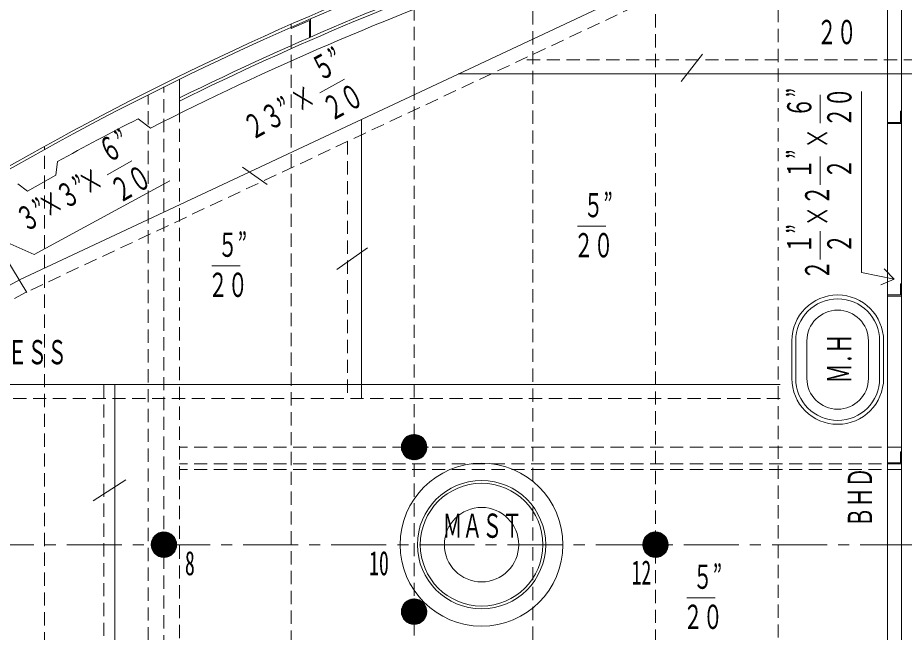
# Model space of a CAD drawing. Units: millimetres, scale not verified. Extents: x -28714 to 28714, y -20310 to 20310.
# Drawn here: x -16330 to -12307, y -674 to 2112 of the extents above; entities that cross this region are included whole.
import ezdxf
from ezdxf.enums import TextEntityAlignment as Align

# ---------------------------------------------------------------- set-up
doc = ezdxf.new("R2010")
doc.units = ezdxf.units.MM
doc.header["$LTSCALE"] = 50
doc.linetypes.add('CHAIN1', pattern=[8, 5, -1, 1, -1])
doc.linetypes.add('DASHED1', pattern=[1.8, 1.2, -0.6])
for name, color, linetype, lineweight in [('0-0_0', 3, 'Continuous', 18), ('0-1', 4, 'CHAIN1', 18), ('0-2_寸法', 2, 'Continuous', 18)]:
    doc.layers.add(name, color=color, linetype=linetype, lineweight=lineweight)
doc.styles.add('ＭＳ ゴシック', font='')
doc.styles.get('ＭＳ ゴシック').set_extended_font_data('MS Gothic')

msp = doc.modelspace()

# ---------------------------------------------------------------- linework, layer by layer
at = {"layer": '0-0_0'}
for p, q in [((-12319.71, -3528.35), (-12319.71, 2960.92)), ((-12383.21, -3423.87), (-12383.21, 2804.43)), ((-13222.77, 1946.22), (-13320, 1823.36)), ((-15595.27, 1677.65), (-15595.27, 1833.38)), ((-15783.02, 1654.17), (-15726.48, 1611.74)), ((-14769.04, 1649.38), (-14769.04, 385.48)), ((-15309.55, 1434.73), (-15197.97, 1355.89)), ((-16554.45, 1303.8), (-16288.58, 866.77)), ((-14742.54, 1068.1), (-14882.37, 970.37)), ((-12817.44, 646.73), (-12817.44, 476.93)), ((-12799.66, 646.73), (-12799.66, 476.93)), ((-12748.86, 646.73), (-12748.86, 476.93)), ((-12469.46, 646.73), (-12469.46, 476.93)), ((-12418.66, 646.73), (-12418.66, 476.93)), ((-12400.88, 646.73), (-12400.88, 476.93)), ((-12869.96, 448.98), (-17177.55, 448.98)), ((-15888.76, 448.98), (-15888.76, -1072.52)), ((-14588.6, 168.25), (-14534.48, 222.38)), ((-14588.09, 173.26), (-14539.49, 221.86)), ((-14587.51, 164.86), (-14531.09, 221.28)), ((-14586.98, 178.86), (-14545.09, 220.75)), ((-14584.91, 185.42), (-14551.64, 218.69)), ((-14583.02, 164.86), (-14531.09, 216.79)), ((-14580.76, 194.06), (-14560.29, 214.53)), ((-14578.53, 164.86), (-14531.09, 212.3)), ((-14574.03, 164.86), (-14531.09, 207.81)), ((-14569.54, 164.86), (-14531.09, 203.32)), ((-14531.09, 221.28), (-14529.9, 222.46)), ((-14531.09, 216.79), (-14525.66, 222.22)), ((-14531.09, 212.3), (-14521.68, 221.7)), ((-14531.09, 207.81), (-14517.94, 220.96)), ((-14531.09, 203.32), (-14514.4, 220.01)), ((-14531.09, 198.83), (-14511.04, 218.88)), ((-14531.09, 194.34), (-14507.85, 217.58)), ((-14531.09, 189.85), (-14504.81, 216.13)), ((-14531.09, 185.36), (-14501.91, 214.54)), ((-14531.09, 180.87), (-14499.15, 212.81)), ((-14531.09, 176.38), (-14496.52, 210.95)), ((-14531.09, 171.89), (-14494.01, 208.96)), ((-14531.09, 167.4), (-14491.64, 206.85)), ((-14529.13, 164.86), (-14489.38, 204.61)), ((-14524.64, 164.86), (-14487.26, 202.25)), ((-14466.36, 164.86), (-14600.68, 164.86)), ((-14588.69, 163.68), (-14587.51, 164.86)), ((-14588.45, 159.43), (-14583.02, 164.86)), ((-14587.93, 155.46), (-14578.53, 164.86)), ((-14587.18, 151.71), (-14574.03, 164.86)), ((-14586.23, 148.17), (-14569.54, 164.86)), ((-14585.1, 144.82), (-14565.05, 164.86)), ((-14583.81, 141.62), (-14560.56, 164.86)), ((-14582.36, 138.58), (-14556.07, 164.86)), ((-14580.77, 135.68), (-14551.58, 164.86)), ((-14579.04, 132.92), (-14547.09, 164.86)), ((-14577.18, 130.29), (-14542.6, 164.86)), ((-14575.19, 127.79), (-14538.11, 164.86)), ((-14573.08, 125.41), (-14533.62, 164.86)), ((-14570.84, 123.16), (-14531.09, 162.91)), ((-14565.05, 164.86), (-14531.09, 198.83)), ((-14560.56, 164.86), (-14531.09, 194.34)), ((-14556.07, 164.86), (-14531.09, 189.85)), ((-14551.58, 164.86), (-14531.09, 185.36)), ((-14547.09, 164.86), (-14531.09, 180.87)), ((-14542.6, 164.86), (-14531.09, 176.38)), ((-14538.11, 164.86), (-14531.09, 171.89)), ((-14533.62, 164.86), (-14531.09, 167.4)), ((-14531.09, 162.91), (-14529.13, 164.86)), ((-14531.09, 158.42), (-14524.64, 164.86)), ((-14531.09, 153.93), (-14520.15, 164.86)), ((-14531.09, 149.44), (-14515.66, 164.86)), ((-14531.09, 144.95), (-14511.17, 164.86)), ((-14531.09, 140.46), (-14506.68, 164.86)), ((-14531.09, 135.97), (-14502.19, 164.86)), ((-14531.09, 131.48), (-14497.7, 164.86)), ((-14531.09, 126.99), (-14493.21, 164.86)), ((-14531.09, 122.5), (-14488.72, 164.86)), ((-14531.09, 118.01), (-14484.23, 164.86)), ((-14531.09, 113.52), (-14479.74, 164.86)), ((-14531.09, 109.03), (-14475.25, 164.86)), ((-14528.31, 107.32), (-14473.54, 162.08)), ((-14520.15, 164.86), (-14485.25, 199.77)), ((-14515.66, 164.86), (-14483.37, 197.15)), ((-14511.17, 164.86), (-14481.63, 194.41)), ((-14506.68, 164.86), (-14480.02, 191.53)), ((-14502.19, 164.86), (-14478.55, 188.51)), ((-14497.7, 164.86), (-14477.23, 185.33)), ((-14493.21, 164.86), (-14476.08, 181.99)), ((-14488.72, 164.86), (-14475.11, 178.48)), ((-14484.23, 164.86), (-14474.33, 174.76)), ((-14479.74, 164.86), (-14473.79, 170.82)), ((-14475.25, 164.86), (-14473.5, 166.61)), ((-14568.48, 121.03), (-14531.09, 158.42)), ((-14565.99, 119.02), (-14531.09, 153.93)), ((-14563.38, 117.15), (-14531.09, 149.44)), ((-14560.63, 115.4), (-14531.09, 144.95)), ((-14557.75, 113.79), (-14531.09, 140.46)), ((-14554.73, 112.32), (-14531.09, 135.97)), ((-14551.56, 111.01), (-14531.09, 131.48)), ((-14548.22, 109.86), (-14531.09, 126.99)), ((-14544.7, 108.88), (-14531.09, 122.5)), ((-14523.37, 107.77), (-14474, 157.14)), ((-14517.85, 108.79), (-14475.02, 151.63)), ((-14511.46, 110.7), (-14476.92, 145.23)), ((-14503.23, 114.43), (-14480.66, 137.01)), ((-14540.99, 108.11), (-14531.09, 118.01)), ((-14537.05, 107.56), (-14531.09, 113.52)), ((-14532.84, 107.28), (-14531.09, 109.03)), ((-15839.59, 16.39), (-15987.88, -78.32)), ((-15723.78, -273.83), (-15669.66, -219.71)), ((-15723.27, -268.83), (-15674.67, -220.23)), ((-15722.69, -277.22), (-15666.27, -220.81)), ((-15722.16, -263.23), (-15680.27, -221.34)), ((-15720.09, -256.67), (-15686.82, -223.4)), ((-15718.2, -277.22), (-15666.27, -225.3)), ((-15715.94, -248.02), (-15695.47, -227.56)), ((-15713.71, -277.22), (-15666.27, -229.79)), ((-15709.22, -277.22), (-15666.27, -234.28)), ((-15704.73, -277.22), (-15666.27, -238.77)), ((-15666.27, -220.81), (-15665.08, -219.62)), ((-15666.27, -225.3), (-15660.84, -219.87)), ((-15666.27, -229.79), (-15656.86, -220.38)), ((-15666.27, -234.28), (-15653.12, -221.13)), ((-15666.27, -238.77), (-15649.58, -222.08)), ((-15666.27, -243.26), (-15646.22, -223.21)), ((-15666.27, -247.75), (-15643.03, -224.51)), ((-15666.27, -252.24), (-15639.99, -225.96)), ((-15666.27, -256.73), (-15637.09, -227.55)), ((-15666.27, -261.22), (-15634.33, -229.28)), ((-15666.27, -265.71), (-15631.7, -231.14)), ((-15666.27, -270.2), (-15629.2, -233.13)), ((-15666.27, -274.69), (-15626.82, -235.24)), ((-15664.31, -277.22), (-15624.57, -237.48)), ((-15659.82, -277.22), (-15622.44, -239.84)), ((-13493.16, -273.83), (-13439.04, -219.71)), ((-13492.65, -268.83), (-13444.05, -220.23)), ((-13492.07, -277.22), (-13435.65, -220.81)), ((-13491.54, -263.23), (-13449.65, -221.34)), ((-13489.47, -256.67), (-13456.2, -223.4)), ((-13487.58, -277.22), (-13435.65, -225.3)), ((-13485.32, -248.02), (-13464.85, -227.56)), ((-13483.09, -277.22), (-13435.65, -229.79)), ((-13478.6, -277.22), (-13435.65, -234.28)), ((-13474.11, -277.22), (-13435.65, -238.77)), ((-13435.65, -220.81), (-13434.46, -219.62)), ((-13435.65, -225.3), (-13430.22, -219.87)), ((-13435.65, -229.79), (-13426.24, -220.38)), ((-13435.65, -234.28), (-13422.5, -221.13)), ((-13435.65, -238.77), (-13418.96, -222.08)), ((-13435.65, -243.26), (-13415.6, -223.21)), ((-13435.65, -247.75), (-13412.41, -224.51)), ((-13435.65, -252.24), (-13409.37, -225.96)), ((-13435.65, -256.73), (-13406.47, -227.55)), ((-13435.65, -261.22), (-13403.71, -229.28)), ((-13435.65, -265.71), (-13401.08, -231.14)), ((-13435.65, -270.2), (-13398.57, -233.13)), ((-13435.65, -274.69), (-13396.2, -235.24)), ((-13433.69, -277.22), (-13393.94, -237.48)), ((-13429.2, -277.22), (-13391.82, -239.84)), ((-15723.87, -278.41), (-15722.69, -277.22)), ((-15723.63, -282.66), (-15718.2, -277.22)), ((-15723.11, -286.63), (-15713.71, -277.22)), ((-15722.36, -290.37), (-15709.22, -277.22)), ((-15721.41, -293.91), (-15704.73, -277.22)), ((-15720.28, -297.27), (-15700.24, -277.22)), ((-15718.99, -300.47), (-15695.75, -277.22)), ((-15717.54, -303.51), (-15691.25, -277.22)), ((-15715.95, -306.41), (-15686.76, -277.22)), ((-15714.22, -309.17), (-15682.27, -277.22)), ((-15712.36, -311.8), (-15677.78, -277.22)), ((-15710.37, -314.3), (-15673.29, -277.22)), ((-15708.26, -316.68), (-15668.8, -277.22)), ((-15706.02, -318.93), (-15666.27, -279.18)), ((-15700.24, -277.22), (-15666.27, -243.26)), ((-15695.75, -277.22), (-15666.27, -247.75)), ((-15691.25, -277.22), (-15666.27, -252.24)), ((-15686.76, -277.22), (-15666.27, -256.73)), ((-15682.27, -277.22), (-15666.27, -261.22)), ((-15677.78, -277.22), (-15666.27, -265.71)), ((-15673.29, -277.22), (-15666.27, -270.2)), ((-15668.8, -277.22), (-15666.27, -274.69)), ((-15666.27, -279.18), (-15664.31, -277.22)), ((-15666.27, -283.67), (-15659.82, -277.22)), ((-15666.27, -288.16), (-15655.33, -277.22)), ((-15666.27, -292.65), (-15650.84, -277.22)), ((-15666.27, -297.14), (-15646.35, -277.22)), ((-15666.27, -301.63), (-15641.86, -277.22)), ((-15666.27, -306.12), (-15637.37, -277.22)), ((-15666.27, -310.61), (-15632.88, -277.22)), ((-15666.27, -315.1), (-15628.39, -277.22)), ((-15666.27, -319.59), (-15623.9, -277.22)), ((-15666.27, -324.08), (-15619.41, -277.22)), ((-15666.27, -328.57), (-15614.92, -277.22)), ((-15666.27, -333.06), (-15610.43, -277.22)), ((-15663.49, -334.77), (-15608.72, -280.01)), ((-15655.33, -277.22), (-15620.43, -242.32)), ((-15650.84, -277.22), (-15618.55, -244.94)), ((-15646.35, -277.22), (-15616.81, -247.68)), ((-15641.86, -277.22), (-15615.2, -250.56)), ((-15637.37, -277.22), (-15613.73, -253.58)), ((-15632.88, -277.22), (-15612.42, -256.76)), ((-15628.39, -277.22), (-15611.26, -260.09)), ((-15623.9, -277.22), (-15610.29, -263.61)), ((-15619.41, -277.22), (-15609.51, -267.33)), ((-15614.92, -277.22), (-15608.97, -271.27)), ((-15610.43, -277.22), (-15608.68, -275.48)), ((-13493.25, -278.41), (-13492.07, -277.22)), ((-13493.01, -282.66), (-13487.58, -277.22)), ((-13492.49, -286.63), (-13483.09, -277.22)), ((-13491.74, -290.37), (-13478.6, -277.22)), ((-13490.79, -293.91), (-13474.11, -277.22)), ((-13489.66, -297.27), (-13469.62, -277.22)), ((-13488.37, -300.47), (-13465.12, -277.22)), ((-13486.92, -303.51), (-13460.63, -277.22)), ((-13485.33, -306.41), (-13456.14, -277.22)), ((-13483.6, -309.17), (-13451.65, -277.22)), ((-13481.74, -311.8), (-13447.16, -277.22)), ((-13479.75, -314.3), (-13442.67, -277.22)), ((-13477.64, -316.68), (-13438.18, -277.22)), ((-13475.4, -318.93), (-13435.65, -279.18)), ((-13469.62, -277.22), (-13435.65, -243.26)), ((-13465.12, -277.22), (-13435.65, -247.75)), ((-13460.63, -277.22), (-13435.65, -252.24)), ((-13456.14, -277.22), (-13435.65, -256.73)), ((-13451.65, -277.22), (-13435.65, -261.22)), ((-13447.16, -277.22), (-13435.65, -265.71)), ((-13442.67, -277.22), (-13435.65, -270.2)), ((-13438.18, -277.22), (-13435.65, -274.69)), ((-13435.65, -279.18), (-13433.69, -277.22)), ((-13435.65, -283.67), (-13429.2, -277.22)), ((-13435.65, -288.16), (-13424.71, -277.22)), ((-13435.65, -292.65), (-13420.22, -277.22)), ((-13435.65, -297.14), (-13415.73, -277.22)), ((-13435.65, -301.63), (-13411.24, -277.22)), ((-13435.65, -306.12), (-13406.75, -277.22)), ((-13435.65, -310.61), (-13402.26, -277.22)), ((-13435.65, -315.1), (-13397.77, -277.22)), ((-13435.65, -319.59), (-13393.28, -277.22)), ((-13435.65, -324.08), (-13388.79, -277.22)), ((-13435.65, -328.57), (-13384.3, -277.22)), ((-13435.65, -333.06), (-13379.81, -277.22)), ((-13432.87, -334.77), (-13378.1, -280.01)), ((-13424.71, -277.22), (-13389.81, -242.32)), ((-13420.22, -277.22), (-13387.93, -244.94)), ((-13415.73, -277.22), (-13386.19, -247.68)), ((-13411.24, -277.22), (-13384.58, -250.56)), ((-13406.75, -277.22), (-13383.11, -253.58)), ((-13402.26, -277.22), (-13381.79, -256.76)), ((-13397.77, -277.22), (-13380.64, -260.09)), ((-13393.28, -277.22), (-13379.67, -263.61)), ((-13388.79, -277.22), (-13378.89, -267.33)), ((-13384.3, -277.22), (-13378.35, -271.27)), ((-13379.81, -277.22), (-13378.06, -275.48)), ((-15703.66, -321.06), (-15666.27, -283.67)), ((-15701.17, -323.06), (-15666.27, -288.16)), ((-15698.56, -324.94), (-15666.27, -292.65)), ((-15695.82, -326.69), (-15666.27, -297.14)), ((-15692.94, -328.3), (-15666.27, -301.63)), ((-15689.91, -329.76), (-15666.27, -306.12)), ((-15686.74, -331.08), (-15666.27, -310.61)), ((-15683.4, -332.23), (-15666.27, -315.1)), ((-15679.89, -333.21), (-15666.27, -319.59)), ((-15658.55, -334.32), (-15609.18, -284.95)), ((-15653.04, -333.3), (-15610.2, -290.46)), ((-15646.64, -331.39), (-15612.11, -296.86)), ((-15638.41, -327.66), (-15615.84, -305.08)), ((-13473.04, -321.06), (-13435.65, -283.67)), ((-13470.55, -323.06), (-13435.65, -288.16)), ((-13467.94, -324.94), (-13435.65, -292.65)), ((-13465.2, -326.69), (-13435.65, -297.14)), ((-13462.32, -328.3), (-13435.65, -301.63)), ((-13459.29, -329.76), (-13435.65, -306.12)), ((-13456.12, -331.08), (-13435.65, -310.61)), ((-13452.78, -332.23), (-13435.65, -315.1)), ((-13449.26, -333.21), (-13435.65, -319.59)), ((-13427.93, -334.32), (-13378.56, -284.95)), ((-13422.41, -333.3), (-13379.58, -290.46)), ((-13416.02, -331.39), (-13381.48, -296.86)), ((-13407.79, -327.66), (-13385.22, -305.08)), ((-15676.17, -333.98), (-15666.27, -324.08)), ((-15672.23, -334.53), (-15666.27, -328.57)), ((-15668.02, -334.81), (-15666.27, -333.06)), ((-13445.55, -333.98), (-13435.65, -324.08)), ((-13441.61, -334.53), (-13435.65, -328.57)), ((-13437.4, -334.81), (-13435.65, -333.06)), ((-14588.6, -577.42), (-14534.48, -523.29)), ((-14588.09, -572.41), (-14539.49, -523.81)), ((-14587.51, -580.81), (-14531.09, -524.39)), ((-14586.98, -566.81), (-14545.09, -524.92)), ((-14584.91, -560.26), (-14551.64, -526.99)), ((-14583.02, -580.81), (-14531.09, -528.88)), ((-14580.76, -551.61), (-14560.29, -531.14)), ((-14578.53, -580.81), (-14531.09, -533.37)), ((-14574.03, -580.81), (-14531.09, -537.86)), ((-14569.54, -580.81), (-14531.09, -542.35)), ((-14565.05, -580.81), (-14531.09, -546.84)), ((-14560.56, -580.81), (-14531.09, -551.33)), ((-14556.07, -580.81), (-14531.09, -555.82)), ((-14551.58, -580.81), (-14531.09, -560.31)), ((-14531.09, -524.39), (-14529.9, -523.21)), ((-14531.09, -528.88), (-14525.66, -523.45)), ((-14531.09, -533.37), (-14521.68, -523.97)), ((-14531.09, -537.86), (-14517.94, -524.71)), ((-14531.09, -542.35), (-14514.4, -525.66)), ((-14531.09, -546.84), (-14511.04, -526.8)), ((-14531.09, -551.33), (-14507.85, -528.09)), ((-14531.09, -555.82), (-14504.81, -529.54)), ((-14531.09, -560.31), (-14501.91, -531.13)), ((-14531.09, -564.8), (-14499.15, -532.86)), ((-14531.09, -569.29), (-14496.52, -534.72)), ((-14531.09, -573.78), (-14494.01, -536.71)), ((-14531.09, -578.27), (-14491.64, -538.82)), ((-14529.13, -580.81), (-14489.38, -541.06)), ((-14524.64, -580.81), (-14487.26, -543.42)), ((-14520.15, -580.81), (-14485.25, -545.91)), ((-14515.66, -580.81), (-14483.37, -548.52)), ((-14511.17, -580.81), (-14481.63, -551.26)), ((-14506.68, -580.81), (-14480.02, -554.14)), ((-14502.19, -580.81), (-14478.55, -557.17)), ((-14497.7, -580.81), (-14477.23, -560.34)), ((-14588.69, -581.99), (-14587.51, -580.81)), ((-14588.45, -586.24), (-14583.02, -580.81)), ((-14587.93, -590.21), (-14578.53, -580.81)), ((-14587.18, -593.96), (-14574.03, -580.81)), ((-14586.23, -597.5), (-14569.54, -580.81)), ((-14585.1, -600.86), (-14565.05, -580.81)), ((-14583.81, -604.05), (-14560.56, -580.81)), ((-14582.36, -607.09), (-14556.07, -580.81)), ((-14580.77, -609.99), (-14551.58, -580.81)), ((-14579.04, -612.75), (-14547.09, -580.81)), ((-14577.18, -615.38), (-14542.6, -580.81)), ((-14575.19, -617.88), (-14538.11, -580.81)), ((-14573.08, -620.26), (-14533.62, -580.81)), ((-14570.84, -622.51), (-14531.09, -582.76)), ((-14568.48, -624.64), (-14531.09, -587.25)), ((-14565.99, -626.65), (-14531.09, -591.74)), ((-14563.38, -628.52), (-14531.09, -596.23)), ((-14560.63, -630.27), (-14531.09, -600.73)), ((-14547.09, -580.81), (-14531.09, -564.8)), ((-14542.6, -580.81), (-14531.09, -569.29)), ((-14538.11, -580.81), (-14531.09, -573.78)), ((-14533.62, -580.81), (-14531.09, -578.27)), ((-14531.09, -582.76), (-14529.13, -580.81)), ((-14531.09, -587.25), (-14524.64, -580.81)), ((-14531.09, -591.74), (-14520.15, -580.81)), ((-14531.09, -596.23), (-14515.66, -580.81)), ((-14531.09, -600.73), (-14511.17, -580.81)), ((-14531.09, -605.22), (-14506.68, -580.81)), ((-14531.09, -609.71), (-14502.19, -580.81)), ((-14531.09, -614.2), (-14497.7, -580.81)), ((-14531.09, -618.69), (-14493.21, -580.81)), ((-14531.09, -623.18), (-14488.72, -580.81)), ((-14531.09, -627.67), (-14484.23, -580.81)), ((-14531.09, -632.16), (-14479.74, -580.81)), ((-14531.09, -636.65), (-14475.25, -580.81)), ((-14528.31, -638.35), (-14473.54, -583.59)), ((-14523.37, -637.9), (-14474, -588.53)), ((-14517.85, -636.88), (-14475.02, -594.04)), ((-14511.46, -634.97), (-14476.92, -600.44)), ((-14493.21, -580.81), (-14476.08, -563.68)), ((-14488.72, -580.81), (-14475.11, -567.19)), ((-14484.23, -580.81), (-14474.33, -570.91)), ((-14479.74, -580.81), (-14473.79, -574.85)), ((-14475.25, -580.81), (-14473.5, -579.06)), ((-14557.75, -631.88), (-14531.09, -605.22)), ((-14554.73, -633.35), (-14531.09, -609.71)), ((-14551.56, -634.66), (-14531.09, -614.2)), ((-14548.22, -635.82), (-14531.09, -618.69)), ((-14544.7, -636.79), (-14531.09, -623.18)), ((-14540.99, -637.57), (-14531.09, -627.67)), ((-14537.05, -638.11), (-14531.09, -632.16)), ((-14532.84, -638.4), (-14531.09, -636.65)), ((-14503.23, -631.24), (-14480.66, -608.67))]:
    msp.add_line(p, q, dxfattribs=at)
at = {"layer": '0-0_0', "color": 1, "linetype": 'DASHED1'}
for p, q in [((-12878.57, -3398.67), (-12878.57, 2844.22)), ((-13435.77, -3152.26), (-13435.77, 2531.5)), ((-13992.96, -2958.82), (-13992.96, 2417.81)), ((-13527.5, 2163.82), (-16294.59, 865.69)), ((-14531.09, -2759.74), (-14531.09, 2150.68)), ((-15088.29, -2526.4), (-15088.29, 2083.06)), ((-12069.38, 1920.76), (-14045.6, 1920.76)), ((-15666.39, -2366.94), (-15666.39, 1798.31)), ((-15737.51, -2331.41), (-15737.51, 1762.74)), ((-15595.27, -2231.17), (-15595.27, 1677.65)), ((-16208.17, -2083.33), (-16208.17, 1528.88)), ((-14832.54, 1551.58), (-14832.54, 385.48)), ((-16291.19, 867.41), (-18996.83, -605.82)), ((-15939.56, 448.98), (-15939.56, -1072.52)), ((-12869.96, 385.48), (-17177.55, 385.48)), ((-12319.71, 164.86), (-15595.27, 164.86)), ((-12319.71, 88.66), (-15595.27, 88.66)), ((-12319.71, 63.26), (-15595.27, 63.26))]:
    msp.add_line(p, q, dxfattribs=at)
at = {"layer": '0-0_0'}
for points in [[(-12093.44, 2491.42), (-13554.47, 2221.31), (-16321.56, 923.18), (-19078.75, -578.12)], [(-15000.42, 2107.58), (-15000.42, 2024.5), (-15005.5, 2022.29), (-15005.5, 2099.84), (-15088.29, 2063.63)], [(-12069.38, 1928.13), (-12069.38, 1857.26), (-14330.47, 1857.26)], [(-16329.51, 1358.98), (-16285.21, 1325.73), (-16156.05, 1398.08), (-16149.21, 1459.86)]]:
    msp.add_lwpolyline(points, dxfattribs=at)
for points in [[(-12324.79, 1688.48), (-12324.79, 1637.74), (-12383.21, 1637.74), (-12383.21, 1632.66), (-12319.71, 1632.66), (-12319.71, 1688.48)], [(-12324.79, 905.66), (-12324.79, 854.93), (-12383.21, 854.93), (-12383.21, 849.85), (-12319.71, 849.85), (-12319.71, 905.66)], [(-12324.79, 144.48), (-12324.79, 93.74), (-12383.21, 93.74), (-12383.21, 88.66), (-12319.71, 88.66), (-12319.71, 144.48)]]:
    msp.add_lwpolyline(points, close=True, dxfattribs=at)
for centre, radius in [((-14531.09, 164.86), 57.61), ((-14224.97, -277.22), 369.43), ((-14224.97, -277.22), 290.91), ((-14224.97, -277.22), 278.21), ((-14224.97, -277.22), 168.75), ((-15666.27, -277.22), 57.61), ((-13435.65, -277.22), 57.61), ((-14531.09, -580.81), 57.61)]:
    msp.add_circle(centre, radius, dxfattribs=at)
for centre, radius, start, end in [((-9424.88, -10770.25), 14045.7, 101.84103, 121.34603), ((-9424.88, -10770.25), 14033, 101.90489, 121.34603), ((-9424.88, -10770.25), 13956.8, 101.97084, 116.23834), ((-9424.88, -10770.25), 13944.1, 101.98191, 116.26407), ((-9424.88, -10770.25), 13893.3, 102.29426, 116.97304), ((-9424.88, -10770.25), 13956.8, 117.10089, 118.80279), ((-12609.16, 646.73), 208.28, 0, 180), ((-12609.16, 646.73), 190.5, 0, 180), ((-12609.16, 646.73), 139.7, 0, 180), ((-12609.16, 646.73), 139.7, 0, 180), ((-12609.16, 476.93), 208.28, 180, 0), ((-12609.16, 476.93), 190.5, 180, 0), ((-12609.16, 476.93), 139.7, 180, 0)]:
    msp.add_arc(centre, radius, start, end, dxfattribs=at)
at = {"layer": '0-1'}
msp.add_line((22142.93, -277.22), (-24129.6, -277.22), dxfattribs=at)
at = {"layer": '0-2_寸法'}
for p, q in [((-14959.49, 1772.15), (-14846.7, 1833.19)), ((-12501.25, 957.36), (-12501.25, 1777.33)), ((-12687.9, 1633.92), (-12687.9, 1762.17)), ((-15923.25, 1399.15), (-15812.02, 1462.98)), ((-12687.9, 1354.91), (-12687.9, 1483.15)), ((-15638.67, 1372.14), (-16254.84, 1039.04)), ((-16254.84, 1039.04), (-16644.21, 1210.48)), ((-13789.04, 1167.06), (-13660.8, 1167.06)), ((-12687.9, 1015.88), (-12687.9, 1144.12)), ((-15448.36, 987.44), (-15320.12, 987.44)), ((-12352.45, 926.16), (-12501.25, 957.36)), ((-13292.95, -517.93), (-13164.71, -517.93))]:
    msp.add_line(p, q, dxfattribs=at)
msp.add_lwpolyline([(-12398.59, 973.15), (-12352.45, 926.16), (-12413.57, 901.66)], dxfattribs=at)

# ---------------------------------------------------------------- texts
at = {"layer": '0-2_寸法', "style": 'ＭＳ ゴシック', "width": 0.6}
for s, p in [('２０', (-12703.27, 1959.24)), ('５”', (-13762.46, 1174.52)), ('５”', (-15421.79, 994.91)), ('２０', (-13806.63, 992.72)), ('２０', (-15465.96, 813.1)), ('ＲＥＣＥＳＳ', (-16646.01, 507.73)), ('ＭＡＳＴ', (-14401.44, -279.15)), ('8', (-15570.87, -448.84)), ('10', (-14735.3, -448.84)), ('12', (-13544.4, -490.85)), ('５”', (-13266.37, -510.46)), ('２０', (-13310.55, -692.26))]:
    msp.add_text(s, height=110, dxfattribs=at).set_placement(p, align=Align.BOTTOM_LEFT)
for s, rotation, p in [('５”', 28.422, (-14942.4, 1792.78)), ('×', 28.422, (-15032.46, 1646.92)), ('２０', 28.422, (-14891.99, 1610.45)), ('６”', 90, (-12695.37, 1660.5)), ('２０', 90, (-12513.56, 1616.33)), ('２３”', 28.422, (-15251, 1525.39)), ('６”', 29.847, (-15906.68, 1420.21)), ('×', 90, (-12612.7, 1519.9)), ('１”', 90, (-12695.37, 1381.49)), ('２', 90, (-12513.56, 1382.3)), ('×', 29.847, (-15993.09, 1272.15)), ('２０', 29.847, (-15851.75, 1239.19)), ('３”', 29.847, (-16098.03, 1212.16)), ('２', 90, (-12613.95, 1262.37)), ('３”', 29.847, (-16279.51, 1108.03)), ('×', 29.847, (-16174.16, 1168.48)), ('×', 90, (-12612.49, 1167.05)), ('１”', 90, (-12695.37, 1042.46)), ('２', 90, (-12513.56, 1043.27)), ('２', 90, (-12613.95, 923.34)), ('Ｍ.Ｈ', 90, (-12513.74, 453.95)), ('ＢＨＤ', 90, (-12420.04, -197.54))]:
    msp.add_text(s, height=110, rotation=rotation, dxfattribs=at).set_placement(p, align=Align.BOTTOM_LEFT)

doc.saveas('drawing.dxf')
